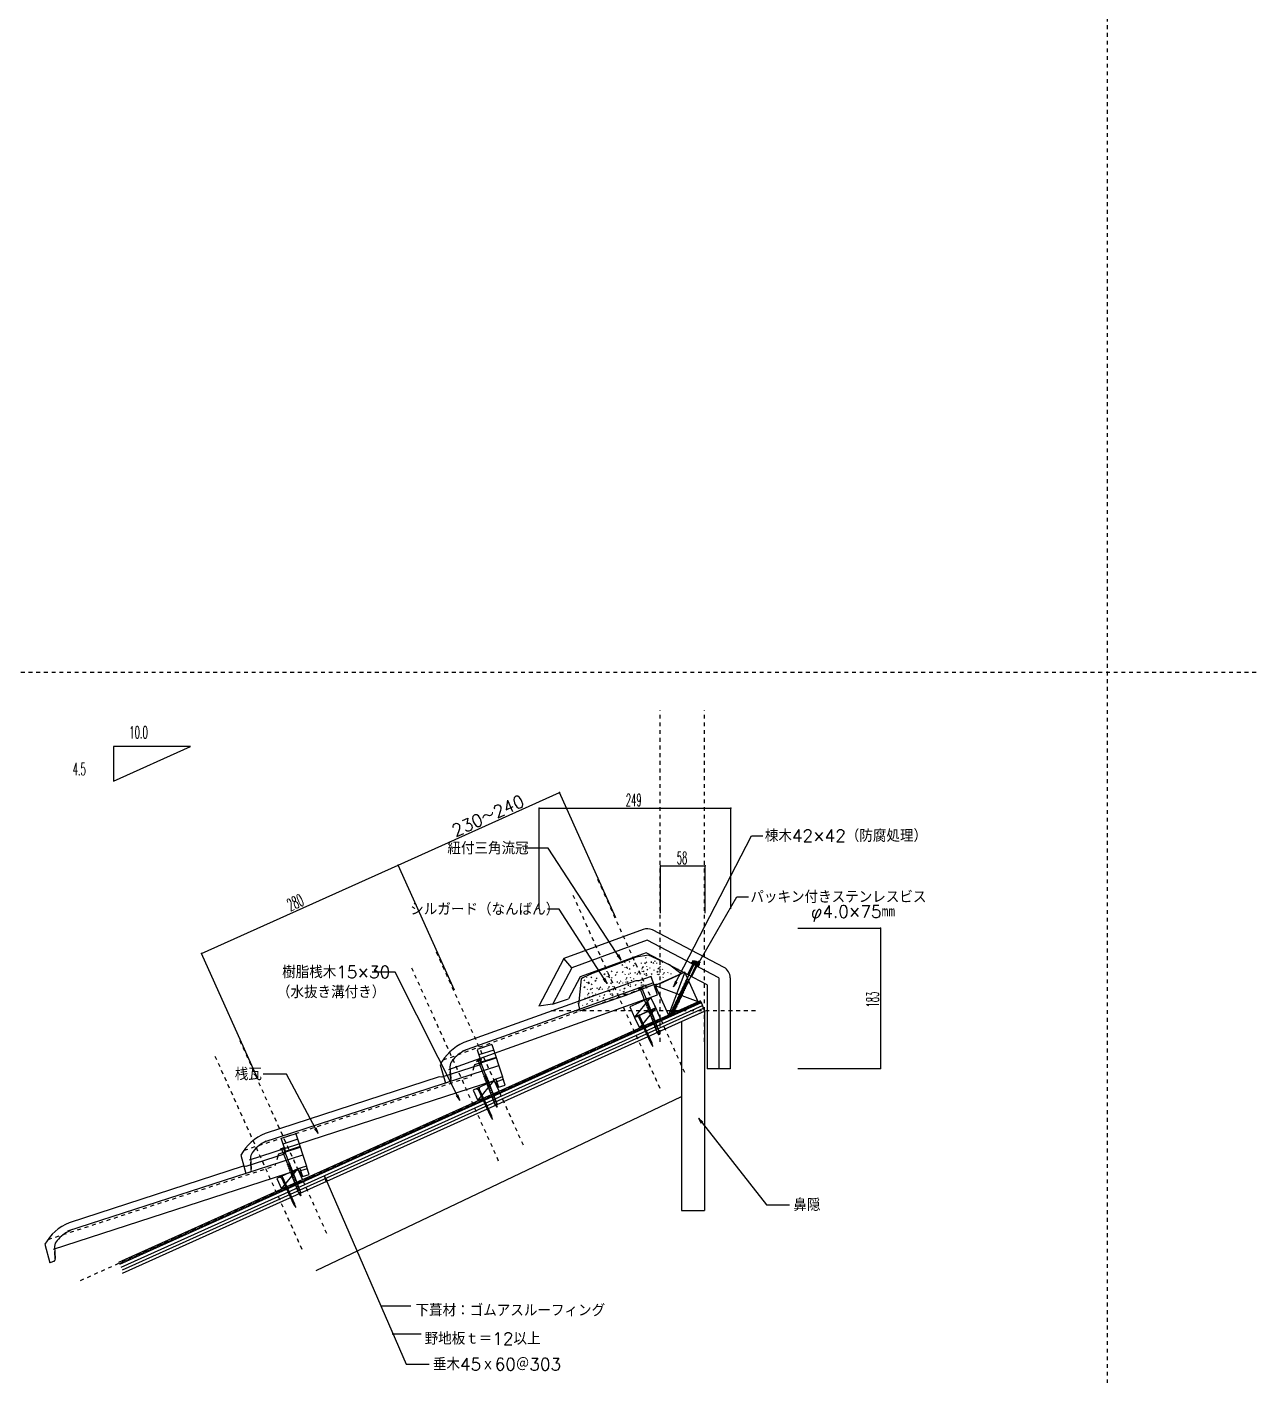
# Model space of a CAD drawing. Extents: x -1727 to 4652, y -2364 to 3340.
# Drawn here: x 3051 to 4652, y -914 to 838 of the extents above; entities that cross this region are included whole.
import ezdxf

# ---------------------------------------------------------------- set-up
doc = ezdxf.new("R2010")
doc.units = 0
doc.header["$LTSCALE"] = 5
doc.linetypes.add('DOT', pattern=[2, 1, -1])
for name, color, linetype in [('0-0', 7, 'CONTINUOUS'), ('0-1', 7, 'CONTINUOUS'), ('0-2', 7, 'CONTINUOUS'), ('0-3', 7, 'CONTINUOUS'), ('0-4', 7, 'CONTINUOUS'), ('0-A', 7, 'CONTINUOUS'), ('0-F', 7, 'CONTINUOUS')]:
    doc.layers.add(name, color=color, linetype=linetype)
doc.styles.get("Standard").update_dxf_attribs({"font": 'txt.shx', "bigfont": 'extfont.shx'})

msp = doc.modelspace()

# ---------------------------------------------------------------- linework, layer by layer
at = {"layer": '0-0', "color": 7}
msp.add_point((4455, 0), dxfattribs=at)
msp.add_point((4455, 0), dxfattribs=at)
msp.add_point((4455, 0), dxfattribs=at)
at = {"layer": '0-1', "color": 7, "linetype": 'CONTINUOUS'}
for p, q in [((3825.5536, -380.2424), (3824.0965, -381.4754)), ((3828.0939, -377.6889), (3828.3181, -376.9043)), ((3828.2437, -384.0534), (3828.4679, -383.2688)), ((3830.9887, -383.186), (3829.5316, -384.4189)), ((3831.577, -384.6461), (3830.3441, -385.3186)), ((3833.4005, -376.2679), (3834.5214, -377.1646)), ((3833.7152, -385.1117), (3834.836, -386.0084)), ((3840.1259, -381.1555), (3838.6687, -382.3884)), ((3841.7477, -377.6977), (3840.2906, -378.9306)), ((3849.5245, -378.7927), (3849.7487, -378.0081)), ((3850.2909, -386.0003), (3850.5151, -385.2157)), ((3852.1158, -382.9072), (3850.6587, -384.1402)), ((3853.5394, -377.8895), (3854.6603, -378.7862)), ((3854.6813, -371.0072), (3855.8022, -371.9039)), ((3856.4775, -377.0855), (3855.2445, -377.758)), ((3856.4277, -383.2603), (3856.6519, -382.4757)), ((3860.5243, -384.7633), (3860.7485, -383.9787)), ((3862.7305, -377.6653), (3862.5063, -376.2082)), ((3865.7855, -377.6891), (3864.3284, -378.922)), ((3867.1556, -375.6584), (3865.9227, -376.331)), ((3869.3642, -378.5683), (3869.5884, -377.7837)), ((3872.4298, -384.9451), (3870.9727, -386.1781)), ((3873.9663, -373.762), (3872.5092, -374.995)), ((3874.281, -382.6058), (3872.8238, -383.8388)), ((3876.6563, -377.5729), (3876.8805, -376.7883)), ((3896.8108, -386.1924), (3897.0349, -385.4078)), ((3775.9973, -400.0649), (3774.5402, -401.2979)), ((3778.5377, -397.5114), (3778.7618, -396.7268)), ((3783.8442, -396.0904), (3784.9651, -396.9871)), ((3790.5696, -400.978), (3789.1125, -402.2109)), ((3792.1914, -397.5202), (3790.7343, -398.7531)), ((3802.3003, -392.0597), (3800.8432, -393.2927)), ((3802.615, -400.9035), (3801.1579, -402.1365)), ((3804.8406, -389.5061), (3805.0648, -388.7215)), ((3804.9904, -395.8706), (3805.2145, -395.086)), ((3807.7354, -395.0032), (3806.2783, -396.2362)), ((3808.3237, -396.4634), (3807.0907, -397.1359)), ((3810.1472, -388.0852), (3811.268, -388.9818)), ((3810.4619, -396.929), (3811.5827, -397.8257)), ((3816.8725, -392.9728), (3815.4154, -394.2057)), ((3818.4944, -389.5149), (3817.0372, -390.7479)), ((3818.5111, -403.5871), (3818.2869, -402.13)), ((3822.9362, -401.5802), (3821.7032, -402.2527)), ((3825.8683, -389.0862), (3824.4112, -390.3192)), ((3828.5584, -392.8972), (3828.7825, -392.1126)), ((3829.3248, -400.1048), (3829.549, -399.3202)), ((3829.5114, -403.2315), (3829.7356, -402.4469)), ((3831.1497, -397.0117), (3829.6926, -398.2447)), ((3832.2565, -402.3641), (3830.7993, -403.597)), ((3832.5733, -391.994), (3833.6942, -392.8907)), ((3835.5113, -391.19), (3834.2784, -391.8625)), ((3835.4616, -397.3648), (3835.6858, -396.5802)), ((3836.8443, -400.6669), (3835.6114, -401.3394)), ((3839.5582, -398.8677), (3839.7824, -398.0831)), ((3841.7644, -391.7698), (3841.5402, -390.3127)), ((3844.8194, -391.7935), (3843.3623, -393.0265)), ((3846.1895, -389.7629), (3844.9565, -390.4354)), ((3844.9933, -401.8113), (3845.2175, -401.0267)), ((3848.3981, -392.6728), (3848.6223, -391.8882)), ((3851.4637, -399.0496), (3850.0066, -400.2825)), ((3850.4776, -389.127), (3850.7017, -388.3424)), ((3853.2226, -388.2596), (3851.7655, -389.4926)), ((3853.7544, -393.5216), (3853.5302, -392.0644)), ((3856.8094, -393.5453), (3855.3523, -394.7782)), ((3855.9127, -392.0706), (3856.1368, -391.286)), ((3857.8105, -386.5624), (3856.5775, -387.2349)), ((3863.6112, -391.9869), (3862.154, -393.2198)), ((3865.9594, -387.7068), (3866.1836, -386.9222)), ((3871.1758, -389.0193), (3869.7187, -390.2522)), ((3870.4512, -393.0201), (3870.6754, -392.2355)), ((3873.1962, -392.1527), (3871.7391, -393.3857)), ((3876.971, -386.4167), (3877.1952, -385.6321)), ((3877.7374, -393.6243), (3877.9616, -392.8397)), ((3877.9241, -396.7511), (3878.1483, -395.9665)), ((3879.5624, -390.5313), (3878.1052, -391.7642)), ((3883.8743, -390.8844), (3884.0984, -390.0998)), ((3905.8358, -390.1441), (3884.7702, -445.68)), ((3887.9709, -392.3873), (3888.1951, -391.6027)), ((3776.312, -408.9088), (3774.8549, -410.1417)), ((3778.6874, -403.8759), (3778.9116, -403.0913)), ((3779.0021, -412.7197), (3779.2263, -411.9351)), ((3779.7685, -419.9273), (3779.9927, -419.1427)), ((3781.4324, -403.0085), (3779.9753, -404.2414)), ((3781.5934, -416.8342), (3780.1363, -418.0672)), ((3782.0207, -404.4686), (3780.7878, -405.1411)), ((3783.017, -411.8165), (3784.1379, -412.7132)), ((3784.1589, -404.9342), (3785.2798, -405.8309)), ((3785.9551, -411.0125), (3784.7221, -411.685)), ((3785.9053, -417.1873), (3786.1295, -416.4027)), ((3787.2881, -420.4894), (3786.0551, -421.1619)), ((3790.002, -418.6902), (3790.2261, -417.9056)), ((3792.2081, -411.5923), (3791.984, -410.1352)), ((3795.2632, -411.6161), (3793.806, -412.849)), ((3796.6332, -409.5854), (3795.4003, -410.2579)), ((3798.8418, -412.4953), (3799.066, -411.7107)), ((3801.9074, -418.8721), (3800.4503, -420.105)), ((3805.305, -404.7144), (3805.5292, -403.9298)), ((3806.0715, -411.9221), (3806.2956, -411.1374)), ((3806.2581, -415.0488), (3806.4823, -414.2642)), ((3807.8964, -408.829), (3806.4392, -410.0619)), ((3809.0031, -414.1814), (3807.546, -415.4143)), ((3809.5349, -419.4433), (3809.3107, -417.9862)), ((3809.32, -403.8113), (3810.4409, -404.7079)), ((3812.258, -403.0073), (3811.0251, -403.6798)), ((3812.5899, -419.467), (3811.1328, -420.7)), ((3811.6932, -417.9923), (3811.9174, -417.2077)), ((3812.2083, -409.1821), (3812.4324, -408.3975)), ((3813.591, -412.4841), (3812.3581, -413.1567)), ((3816.3049, -410.685), (3816.5291, -409.9004)), ((3819.3917, -417.9086), (3817.9346, -419.1416)), ((3821.5661, -403.6108), (3820.109, -404.8438)), ((3821.74, -413.6285), (3821.9642, -412.8439)), ((3825.1448, -404.4901), (3825.369, -403.7055)), ((3826.9564, -414.941), (3825.4992, -416.174)), ((3826.2317, -418.9419), (3826.4559, -418.1573)), ((3828.2104, -410.8668), (3826.7532, -412.0998)), ((3828.9768, -418.0745), (3827.5196, -419.3074)), ((3832.7882, -407.626), (3832.5641, -406.1689)), ((3835.8433, -407.6498), (3834.3861, -408.8827)), ((3834.9465, -406.175), (3835.1707, -405.3904)), ((3842.6451, -406.0913), (3841.1879, -407.3243)), ((3850.2097, -403.1238), (3848.7526, -404.3567)), ((3849.4851, -407.1246), (3849.7092, -406.34)), ((3852.2301, -406.2572), (3850.773, -407.4901)), ((3867.535, -407.3792), (3922.9605, -428.1994)), ((3170.4863, -766.8089), (3926.5466, -426.5857)), ((3767.511, -430.5075), (3767.7352, -429.7229)), ((3772.9461, -433.451), (3773.1703, -432.6664)), ((3776.3509, -424.3126), (3776.5751, -423.528)), ((3779.4165, -430.6894), (3777.9594, -431.9223)), ((3779.9552, -423.054), (3780.1793, -422.2694)), ((3782.7002, -422.1866), (3781.2431, -423.4196)), ((3783.232, -427.4485), (3783.0078, -425.9914)), ((3786.287, -427.4723), (3784.8299, -428.7052)), ((3785.3903, -425.9975), (3785.6144, -425.2129)), ((3793.0888, -425.9138), (3791.6317, -427.1468)), ((3795.4371, -421.6338), (3795.6612, -420.8492)), ((3800.6534, -422.9463), (3799.1963, -424.1792)), ((3799.9288, -426.9471), (3800.153, -426.1625)), ((3802.6738, -426.0797), (3801.2167, -427.3126)), ((3840.6787, -448.7746), (3861.8831, -422.7865)), ((3868.0368, -436.4661), (3846.8325, -462.4542)), ((3637.1006, -556.8602), (3658.2829, -530.8542)), ((3381.761, -671.7612), (3402.9434, -645.7552))]:
    msp.add_line(p, q, dxfattribs=at)
at = {"layer": '0-1', "color": 4, "linetype": 'CONTINUOUS'}
for p, q in [((3917.5039, -380.0314), (3907.6516, -400.8145)), ((3920.3955, -381.4022), (3910.3504, -402.5919)), ((3914.7137, -378.1552), (3915.3563, -376.7998)), ((3923.6142, -382.3745), (3914.7137, -378.1552)), ((3914.7137, -378.1552), (3915.403, -379.0354)), ((3916.4739, -376.7765), (3915.3563, -376.7998)), ((3924.2567, -381.0191), (3915.3563, -376.7998)), ((3922.4964, -382.3981), (3915.403, -379.0354)), ((3915.8025, -375.6834), (3915.7168, -375.8642)), ((3924.0869, -380.3855), (3915.9545, -376.5303)), ((3917.5435, -375.5127), (3916.3001, -375.3993)), ((3924.601, -379.3012), (3916.4685, -375.446)), ((3917.5039, -380.0314), (3917.7866, -379.435)), ((3923.8686, -378.5111), (3917.5435, -375.5127)), ((3917.8551, -379.2905), (3918.0308, -378.9199)), ((3918.0308, -378.9199), (3918.0423, -378.6043)), ((3918.0515, -378.288), (3918.077, -377.5365)), ((3920.3955, -381.4022), (3920.6869, -380.7876)), ((3920.8196, -380.5076), (3920.9224, -380.2907)), ((3920.9224, -380.2907), (3921.2432, -380.0112)), ((3921.423, -379.8531), (3921.9644, -379.3793)), ((3923.6142, -382.3745), (3922.4964, -382.3981)), ((3923.5673, -380.1392), (3924.2567, -381.0191)), ((3924.2567, -381.0191), (3923.6142, -382.3745)), ((3923.8686, -378.5111), (3924.7435, -379.4019)), ((3924.8385, -379.9669), (3924.7528, -380.1477)), ((3906.5727, -403.4125), (3906.9538, -402.6085)), ((3906.6331, -402.1464), (3906.6759, -402.0561)), ((3906.6331, -402.1464), (3910.4913, -403.1121)), ((3906.6331, -402.1464), (3906.9538, -402.6085)), ((3906.6759, -402.0561), (3907.2365, -402.0121)), ((3906.9538, -402.6085), (3909.931, -403.1566)), ((3907.1556, -401.0441), (3907.1941, -400.9628)), ((3907.1556, -401.0441), (3908.1825, -401.2541)), ((3907.4722, -401.515), (3907.1556, -401.0441)), ((3907.1941, -400.9628), (3907.6762, -400.9144)), ((3907.2365, -402.0121), (3907.6178, -401.2078)), ((3910.2137, -402.5603), (3907.2365, -402.0121)), ((3907.4722, -401.515), (3908.6252, -401.4639)), ((3907.6516, -400.8145), (3907.6762, -400.9144)), ((3907.9703, -401.1535), (3907.6762, -400.9144)), ((3910.4705, -402.3387), (3907.9703, -401.1535)), ((3910.2137, -402.5603), (3910.5341, -403.0219)), ((3851.8361, -408.4316), (3845.4757, -410.8932)), ((3845.4757, -410.8932), (3845.7605, -411.6291)), ((3845.7605, -411.6291), (3852.1209, -409.1675)), ((3847.9249, -411.1735), (3847.1979, -411.0728)), ((3847.9249, -411.1735), (3847.1979, -411.0728)), ((3850.2146, -410.2874), (3847.9249, -411.1735)), ((3854.9258, -429.2626), (3847.9249, -411.1735)), ((3850.2146, -410.2874), (3850.6835, -409.7238)), ((3857.2151, -428.3755), (3850.2146, -410.2874)), ((3852.1209, -409.1675), (3851.8361, -408.4316)), ((3898.0016, -420.3541), (3898.0444, -420.2639)), ((3898.0016, -420.3541), (3898.3225, -420.816)), ((3898.0016, -420.3541), (3901.8598, -421.3199)), ((3898.0444, -420.2639), (3898.6052, -420.2196)), ((3898.6052, -420.2196), (3898.9863, -419.4156)), ((3901.578, -420.777), (3898.6052, -420.2196)), ((3898.6656, -418.9535), (3898.7084, -418.8632)), ((3898.6656, -418.9535), (3898.9863, -419.4156)), ((3898.6656, -418.9535), (3902.5238, -419.9193)), ((3898.7084, -418.8632), (3899.269, -418.8192)), ((3898.9863, -419.4156), (3901.9593, -419.9727)), ((3899.269, -418.8192), (3899.6503, -418.0149)), ((3902.242, -419.3763), (3899.269, -418.8192)), ((3899.3294, -417.5531), (3899.3724, -417.4625)), ((3899.3294, -417.5531), (3899.6503, -418.0149)), ((3899.3294, -417.5531), (3903.1876, -418.5188)), ((3899.3724, -417.4625), (3899.933, -417.4185)), ((3899.6503, -418.0149), (3902.6233, -418.572)), ((3899.933, -417.4185), (3900.3143, -416.6142)), ((3902.9102, -417.9667), (3899.933, -417.4185)), ((3899.9934, -416.1524), (3900.0362, -416.0621)), ((3899.9934, -416.1524), (3900.3143, -416.6142)), ((3899.9934, -416.1524), (3903.8516, -417.1182)), ((3900.0362, -416.0621), (3900.597, -416.0179)), ((3900.3143, -416.6142), (3903.2915, -417.1624)), ((3900.597, -416.0179), (3900.9782, -415.2138)), ((3903.5742, -416.566), (3900.597, -416.0179)), ((3900.6574, -414.7517), (3900.7002, -414.6614)), ((3900.6574, -414.7517), (3900.9782, -415.2138)), ((3900.6574, -414.7517), (3904.5156, -415.7175)), ((3900.7002, -414.6614), (3901.2609, -414.6174)), ((3900.9782, -415.2138), (3903.9554, -415.762)), ((3901.2609, -414.6174), (3901.6422, -413.8131)), ((3904.2381, -415.1656), (3901.2609, -414.6174)), ((3901.3213, -413.3513), (3901.3642, -413.2607)), ((3901.3213, -413.3513), (3901.6422, -413.8131)), ((3901.3213, -413.3513), (3905.1795, -414.3171)), ((3901.3642, -413.2607), (3901.9249, -413.2168)), ((3901.578, -420.777), (3901.9593, -419.9727)), ((3901.6422, -413.8131), (3904.6194, -414.3613)), ((3901.9249, -413.2168), (3902.3062, -412.4125)), ((3904.9021, -413.7649), (3901.9249, -413.2168)), ((3902.5238, -419.9193), (3901.9593, -419.9727)), ((3901.9853, -411.9506), (3902.0281, -411.8603)), ((3901.9853, -411.9506), (3905.8435, -412.9164)), ((3901.9853, -411.9506), (3902.3062, -412.4125)), ((3902.0281, -411.8603), (3902.5889, -411.8161)), ((3902.242, -419.3763), (3902.6233, -418.572)), ((3902.242, -419.3763), (3902.5623, -419.8379)), ((3902.3062, -412.4125), (3905.2834, -412.9606)), ((3902.5623, -419.8379), (3902.5238, -419.9193)), ((3902.5889, -411.8161), (3902.9701, -411.0121)), ((3905.5661, -412.3642), (3902.5889, -411.8161)), ((3903.1876, -418.5188), (3902.6233, -418.572)), ((3902.6493, -410.5499), (3902.6921, -410.4596)), ((3902.6493, -410.5499), (3906.5075, -411.5157)), ((3902.6493, -410.5499), (3902.9701, -411.0121)), ((3902.6921, -410.4596), (3903.2528, -410.4157)), ((3902.9102, -417.9667), (3903.2915, -417.1624)), ((3902.9102, -417.9667), (3903.2262, -418.4375)), ((3902.9701, -411.0121), (3905.9472, -411.5602)), ((3903.2262, -418.4375), (3903.1876, -418.5188)), ((3903.2528, -410.4157), (3903.6341, -409.6114)), ((3906.23, -410.9638), (3903.2528, -410.4157)), ((3903.8516, -417.1182), (3903.2915, -417.1624)), ((3903.3132, -409.1495), (3903.3561, -409.059)), ((3903.3132, -409.1495), (3907.1714, -410.1153)), ((3903.3132, -409.1495), (3903.6341, -409.6114)), ((3903.3561, -409.059), (3903.9168, -409.015)), ((3903.5742, -416.566), (3903.9554, -415.762)), ((3903.5742, -416.566), (3903.8902, -417.0368)), ((3903.6341, -409.6114), (3906.6112, -410.1595)), ((3903.8902, -417.0368), (3903.8516, -417.1182)), ((3903.9168, -409.015), (3904.2981, -408.2107)), ((3906.894, -409.5631), (3903.9168, -409.015)), ((3904.5156, -415.7175), (3903.9554, -415.762)), ((3903.9772, -407.7488), (3904.02, -407.6585)), ((3903.9772, -407.7488), (3907.8354, -408.7146)), ((3903.9772, -407.7488), (3904.2981, -408.2107)), ((3904.02, -407.6585), (3904.5808, -407.6143)), ((3904.2381, -415.1656), (3904.6194, -414.3613)), ((3904.2381, -415.1656), (3904.5542, -415.6362)), ((3904.2981, -408.2107), (3907.2752, -408.7588)), ((3904.5542, -415.6362), (3904.5156, -415.7175)), ((3904.5808, -407.6143), (3904.9619, -406.8103)), ((3907.558, -408.1624), (3904.5808, -407.6143)), ((3905.1795, -414.3171), (3904.6194, -414.3613)), ((3904.6412, -406.3481), (3904.684, -406.2579)), ((3904.6412, -406.3481), (3908.4994, -407.3139)), ((3904.6412, -406.3481), (3904.9619, -406.8103)), ((3904.684, -406.2579), (3905.2447, -406.2139)), ((3904.9021, -413.7649), (3905.2834, -412.9606)), ((3904.9021, -413.7649), (3905.2181, -414.2357)), ((3904.9619, -406.8103), (3907.9391, -407.3584)), ((3905.2181, -414.2357), (3905.1795, -414.3171)), ((3905.2447, -406.2139), (3905.6259, -405.4096)), ((3908.2218, -406.762), (3905.2447, -406.2139)), ((3905.8435, -412.9164), (3905.2834, -412.9606)), ((3905.3051, -404.9477), (3905.348, -404.8572)), ((3905.3051, -404.9477), (3905.6259, -405.4096)), ((3905.3051, -404.9477), (3909.1633, -405.9135)), ((3905.348, -404.8572), (3905.9087, -404.8132)), ((3905.5661, -412.3642), (3905.9472, -411.5602)), ((3905.5661, -412.3642), (3905.8821, -412.8351)), ((3905.6259, -405.4096), (3908.6031, -405.9577)), ((3905.8821, -412.8351), (3905.8435, -412.9164)), ((3905.9087, -404.8132), (3906.2899, -404.0089)), ((3908.8858, -405.3613), (3905.9087, -404.8132)), ((3906.5075, -411.5157), (3905.9472, -411.5602)), ((3905.9691, -403.547), (3906.0119, -403.4568)), ((3905.9691, -403.547), (3909.8273, -404.5128)), ((3905.9691, -403.547), (3906.2899, -404.0089)), ((3906.0119, -403.4568), (3906.5727, -403.4125)), ((3906.23, -410.9638), (3906.6112, -410.1595)), ((3906.23, -410.9638), (3906.5461, -411.4344)), ((3906.2899, -404.0089), (3909.2671, -404.557)), ((3906.5461, -411.4344), (3906.5075, -411.5157)), ((3909.5498, -403.9607), (3906.5727, -403.4125)), ((3907.1714, -410.1153), (3906.6112, -410.1595)), ((3906.894, -409.5631), (3907.2752, -408.7588)), ((3906.894, -409.5631), (3907.2143, -410.0247)), ((3907.2143, -410.0247), (3907.1714, -410.1153)), ((3907.8354, -408.7146), (3907.2752, -408.7588)), ((3907.558, -408.1624), (3907.9391, -407.3584)), ((3907.558, -408.1624), (3907.8782, -408.6243)), ((3907.8782, -408.6243), (3907.8354, -408.7146)), ((3908.4994, -407.3139), (3907.9391, -407.3584)), ((3908.2218, -406.762), (3908.6031, -405.9577)), ((3908.2218, -406.762), (3908.5422, -407.2236)), ((3908.5422, -407.2236), (3908.4994, -407.3139)), ((3909.1633, -405.9135), (3908.6031, -405.9577)), ((3908.8858, -405.3613), (3909.2671, -404.557)), ((3908.8858, -405.3613), (3909.2062, -405.823)), ((3909.2062, -405.823), (3909.1633, -405.9135)), ((3909.8273, -404.5128), (3909.2671, -404.557)), ((3909.5498, -403.9607), (3909.931, -403.1566)), ((3909.5498, -403.9607), (3909.8701, -404.4226)), ((3909.8701, -404.4226), (3909.8273, -404.5128)), ((3910.4913, -403.1121), (3909.931, -403.1566)), ((3910.5341, -403.0219), (3910.4913, -403.1121)), ((3854.9699, -429.1916), (3854.6584, -429.9364)), ((3857.2151, -428.3755), (3855.5737, -432.3014)), ((3858.1333, -430.748), (3856.4919, -434.6737)), ((3858.1333, -430.748), (3856.4919, -434.6737)), ((3859.0514, -433.1203), (3857.41, -437.0461)), ((3859.0514, -433.1203), (3857.41, -437.0461)), ((3859.9696, -435.4926), (3858.3282, -439.4185)), ((3859.9696, -435.4926), (3858.3282, -439.4185)), ((3860.8877, -437.865), (3859.2463, -441.7908)), ((3860.8877, -437.865), (3859.2463, -441.7908)), ((3889.9737, -438.4274), (3890.355, -437.6231)), ((3890.0341, -437.1613), (3890.0769, -437.071)), ((3890.0341, -437.1613), (3893.888, -438.136)), ((3890.0341, -437.1613), (3890.355, -437.6231)), ((3890.0769, -437.071), (3890.6377, -437.0267)), ((3890.355, -437.6231), (3893.3278, -438.1805)), ((3890.6377, -437.0267), (3891.0188, -436.2227)), ((3893.6105, -437.5841), (3890.6377, -437.0267)), ((3890.6981, -435.7606), (3890.7409, -435.6703)), ((3890.6981, -435.7606), (3894.5519, -436.7356)), ((3890.6981, -435.7606), (3891.0188, -436.2227)), ((3890.7409, -435.6703), (3891.3015, -435.6263)), ((3891.0188, -436.2227), (3893.9918, -436.7798)), ((3891.3015, -435.6263), (3891.6828, -434.822)), ((3894.2745, -436.1834), (3891.3015, -435.6263)), ((3891.3619, -434.3602), (3891.4049, -434.2696)), ((3891.3619, -434.3602), (3891.6828, -434.822)), ((3891.4049, -434.2696), (3891.9655, -434.2257)), ((3895.2587, -435.2446), (3891.4049, -434.2696)), ((3891.6828, -434.822), (3894.6558, -435.3791)), ((3891.9655, -434.2257), (3892.3468, -433.4214)), ((3894.9385, -434.7827), (3891.9655, -434.2257)), ((3892.0259, -432.9595), (3892.0687, -432.8692)), ((3892.0259, -432.9595), (3892.3468, -433.4214)), ((3892.0687, -432.8692), (3892.6295, -432.825)), ((3895.9227, -433.8439), (3892.0687, -432.8692)), ((3892.3468, -433.4214), (3895.3196, -433.9787)), ((3892.6295, -432.825), (3893.0107, -432.0209)), ((3895.6024, -433.3823), (3892.6295, -432.825)), ((3892.6899, -431.5588), (3892.7327, -431.4685)), ((3892.6899, -431.5588), (3893.0107, -432.0209)), ((3892.7327, -431.4685), (3893.2934, -431.4246)), ((3896.5867, -432.4433), (3892.7327, -431.4685)), ((3893.0107, -432.0209), (3895.9836, -432.578)), ((3893.2934, -431.4246), (3893.6747, -430.6203)), ((3896.2664, -431.9816), (3893.2934, -431.4246)), ((3893.3538, -430.1584), (3893.3967, -430.0678)), ((3893.3538, -430.1584), (3893.6747, -430.6203)), ((3893.3967, -430.0678), (3893.9574, -430.0239)), ((3897.2506, -431.0428), (3893.3967, -430.0678)), ((3893.6105, -437.5841), (3893.9918, -436.7798)), ((3893.6105, -437.5841), (3893.9308, -438.0457)), ((3893.6747, -430.6203), (3896.6476, -431.1773)), ((3893.9574, -430.0239), (3894.3387, -429.2196)), ((3896.9304, -430.581), (3893.9574, -430.0239)), ((3894.5519, -436.7356), (3893.9918, -436.7798)), ((3894.0178, -428.7577), (3894.0606, -428.6674)), ((3894.0178, -428.7577), (3897.8718, -429.7324)), ((3894.0178, -428.7577), (3894.3387, -429.2196)), ((3894.0606, -428.6674), (3894.6214, -428.6232)), ((3894.2745, -436.1834), (3894.6558, -435.3791)), ((3894.2745, -436.1834), (3894.5948, -436.645)), ((3894.3387, -429.2196), (3897.3115, -429.7769)), ((3894.5948, -436.645), (3894.5519, -436.7356)), ((3894.6214, -428.6232), (3895.0026, -427.8192)), ((3897.5942, -429.1805), (3894.6214, -428.6232)), ((3895.2159, -435.3349), (3894.6558, -435.3791)), ((3894.6818, -427.357), (3894.7246, -427.2667)), ((3894.6818, -427.357), (3895.0026, -427.8192)), ((3894.6818, -427.357), (3898.5356, -428.332)), ((3894.7246, -427.2667), (3895.2853, -427.2228)), ((3894.9385, -434.7827), (3895.3196, -433.9787)), ((3894.9385, -434.7827), (3895.2587, -435.2446)), ((3895.0026, -427.8192), (3897.9755, -428.3762)), ((3895.2587, -435.2446), (3895.2159, -435.3349)), ((3895.2853, -427.2228), (3895.6666, -426.4185)), ((3898.2582, -427.7799), (3895.2853, -427.2228)), ((3895.8799, -433.9342), (3895.3196, -433.9787)), ((3895.3457, -425.9566), (3895.3886, -425.8661)), ((3895.3457, -425.9566), (3895.6666, -426.4185)), ((3895.3886, -425.8661), (3895.9493, -425.8221)), ((3899.2424, -426.8411), (3895.3886, -425.8661)), ((3895.6024, -433.3823), (3895.9836, -432.578)), ((3895.6024, -433.3823), (3895.9227, -433.8439)), ((3895.6666, -426.4185), (3898.6395, -426.9756)), ((3895.9227, -433.8439), (3895.8799, -433.9342)), ((3895.9493, -425.8221), (3896.3306, -425.0178)), ((3898.9222, -426.3792), (3895.9493, -425.8221)), ((3896.5438, -432.5338), (3895.9836, -432.578)), ((3896.0097, -424.5559), (3896.0525, -424.4657)), ((3896.0097, -424.5559), (3896.3306, -425.0178)), ((3896.0525, -424.4657), (3896.6133, -424.4214)), ((3899.9064, -425.4404), (3896.0525, -424.4657)), ((3896.2664, -431.9816), (3896.6476, -431.1773)), ((3896.2664, -431.9816), (3896.5867, -432.4433)), ((3896.3306, -425.0178), (3899.3034, -425.5752)), ((3896.5867, -432.4433), (3896.5438, -432.5338)), ((3896.6133, -424.4214), (3896.9944, -423.6174)), ((3899.5861, -424.9788), (3896.6133, -424.4214)), ((3897.2078, -431.1331), (3896.6476, -431.1773)), ((3896.6737, -423.1552), (3896.7165, -423.065)), ((3896.6737, -423.1552), (3896.9944, -423.6174)), ((3896.6737, -423.1552), (3900.5319, -424.121)), ((3896.7165, -423.065), (3897.2772, -423.021)), ((3896.9304, -430.581), (3897.3115, -429.7769)), ((3896.9304, -430.581), (3897.2506, -431.0428)), ((3896.9944, -423.6174), (3899.9674, -424.1745)), ((3897.2506, -431.0428), (3897.2078, -431.1331)), ((3897.2772, -423.021), (3897.6585, -422.2167)), ((3900.2501, -423.5781), (3897.2772, -423.021)), ((3897.8718, -429.7324), (3897.3115, -429.7769)), ((3897.3376, -421.7548), (3897.3805, -421.6643)), ((3897.3376, -421.7548), (3897.6585, -422.2167)), ((3897.3376, -421.7548), (3901.1958, -422.7206)), ((3897.3805, -421.6643), (3897.9412, -421.6203)), ((3897.5942, -429.1805), (3897.9755, -428.3762)), ((3897.5942, -429.1805), (3897.9146, -429.6422)), ((3897.6585, -422.2167), (3900.6314, -422.7738)), ((3897.9146, -429.6422), (3897.8718, -429.7324)), ((3897.9412, -421.6203), (3898.3225, -420.816)), ((3900.9141, -422.1774), (3897.9412, -421.6203)), ((3898.5356, -428.332), (3897.9755, -428.3762)), ((3898.2582, -427.7799), (3898.6395, -426.9756)), ((3898.2582, -427.7799), (3898.5786, -428.2415)), ((3898.3225, -420.816), (3901.2953, -421.3734)), ((3898.5786, -428.2415), (3898.5356, -428.332)), ((3899.1996, -426.9313), (3898.6395, -426.9756)), ((3898.9222, -426.3792), (3899.3034, -425.5752)), ((3898.9222, -426.3792), (3899.2424, -426.8411)), ((3899.2424, -426.8411), (3899.1996, -426.9313)), ((3899.8679, -425.5217), (3899.3034, -425.5752)), ((3899.5861, -424.9788), (3899.9674, -424.1745)), ((3899.5861, -424.9788), (3899.9064, -425.4404)), ((3899.9064, -425.4404), (3899.8679, -425.5217)), ((3900.5319, -424.121), (3899.9674, -424.1745)), ((3900.2501, -423.5781), (3900.6314, -422.7738)), ((3900.2501, -423.5781), (3900.5704, -424.0397)), ((3900.5704, -424.0397), (3900.5319, -424.121)), ((3901.1958, -422.7206), (3900.6314, -422.7738)), ((3900.9141, -422.1774), (3901.2953, -421.3734)), ((3900.9141, -422.1774), (3901.2343, -422.6393)), ((3901.2343, -422.6393), (3901.1958, -422.7206)), ((3901.8598, -421.3199), (3901.2953, -421.3734)), ((3901.578, -420.777), (3901.8983, -421.2386)), ((3901.8983, -421.2386), (3901.8598, -421.3199)), ((3843.5211, -446.7792), (3847.8859, -444.782)), ((3843.5211, -446.7792), (3845.8991, -447.8905)), ((3845.8991, -447.8905), (3861.7098, -482.4451)), ((3847.1721, -447.308), (3847.8859, -444.782)), ((3847.1721, -447.308), (3862.9828, -481.8626)), ((3859.4455, -442.7529), (3862.8346, -441.4412)), ((3859.4891, -441.7256), (3869.4552, -467.4762)), ((3862.8775, -441.715), (3859.885, -443.862)), ((3863.7837, -444.0563), (3860.7912, -446.2033)), ((3861.8059, -440.2374), (3861.0067, -442.1486)), ((3861.8059, -440.2374), (3861.0067, -442.1486)), ((3864.6898, -446.3977), (3861.6974, -448.5447)), ((3862.0891, -440.7193), (3872.0552, -466.4699)), ((3865.596, -448.7391), (3862.6035, -450.886)), ((3866.5022, -451.0804), (3863.5096, -453.2273)), ((3867.4083, -453.4218), (3864.4158, -455.5687)), ((3889.5663, -445.0626), (3887.4611, -447.141)), ((3887.4611, -447.141), (3887.6516, -445.0955)), ((3887.4611, -447.141), (3888.0185, -446.8408)), ((3887.4909, -444.4659), (3887.495, -444.3682)), ((3887.6516, -445.0955), (3887.4909, -444.4659)), ((3890.2766, -445.0119), (3887.4909, -444.4659)), ((3887.7267, -444.2788), (3887.495, -444.3682)), ((3887.5049, -442.7906), (3887.8258, -443.2525)), ((3887.5104, -442.8042), (3887.5532, -442.7139)), ((3891.2321, -443.7385), (3887.5104, -442.8042)), ((3887.9818, -442.6292), (3887.5532, -442.7139)), ((3889.4799, -445.0767), (3887.6516, -445.0955)), ((3887.7267, -444.2788), (3887.825, -443.2521)), ((3890.0904, -444.5474), (3887.7267, -444.2788)), ((3887.825, -443.2521), (3890.672, -443.7827)), ((3887.9818, -442.6292), (3888.3631, -441.8249)), ((3890.9547, -443.1863), (3887.9818, -442.6292)), ((3888.0185, -446.8408), (3888.0975, -446.513)), ((3888.0422, -441.363), (3888.0808, -441.2817)), ((3888.0422, -441.363), (3891.8961, -442.3378)), ((3888.0422, -441.363), (3888.3642, -441.8254)), ((3888.0808, -441.2817), (3888.6485, -441.2298)), ((3888.3631, -441.8249), (3891.3359, -442.3823)), ((3889.027, -440.4245), (3888.6458, -441.2285)), ((3888.6458, -441.2285), (3891.6186, -441.7859)), ((3888.7062, -439.9624), (3888.7448, -439.881)), ((3888.7062, -439.9624), (3889.028, -440.425)), ((3892.56, -440.9374), (3888.7062, -439.9624)), ((3888.7448, -439.881), (3889.3124, -439.8294)), ((3889.027, -440.4245), (3891.9999, -440.9816)), ((3889.691, -439.0238), (3889.3097, -439.8281)), ((3892.2826, -440.3852), (3889.3097, -439.8281)), ((3889.3701, -438.5619), (3889.413, -438.4714)), ((3893.224, -439.5367), (3889.3701, -438.5619)), ((3889.3701, -438.5619), (3889.692, -439.0243)), ((3889.413, -438.4714), (3889.9764, -438.4287)), ((3890.2766, -445.0119), (3889.4799, -445.0767)), ((3889.691, -439.0238), (3892.6639, -439.5809)), ((3892.9466, -438.9845), (3889.9737, -438.4274)), ((3890.3771, -444.2627), (3890.0904, -444.5474)), ((3890.3625, -444.9308), (3890.0904, -444.5474)), ((3890.3625, -444.9308), (3890.2766, -445.0119)), ((3890.672, -443.7827), (3890.5777, -443.9817)), ((3891.2321, -443.7385), (3890.6685, -443.781)), ((3891.2749, -443.6482), (3890.9539, -443.1859)), ((3890.9547, -443.1863), (3891.3359, -442.3823)), ((3891.2749, -443.6482), (3891.2321, -443.7385)), ((3891.8961, -442.3378), (3891.3324, -442.3806)), ((3891.9389, -442.2475), (3891.6178, -441.7855)), ((3891.6186, -441.7859), (3891.9999, -440.9816)), ((3891.9389, -442.2475), (3891.8961, -442.3378)), ((3892.56, -440.9374), (3891.9964, -440.9799)), ((3892.6029, -440.8468), (3892.2818, -440.3848)), ((3892.2826, -440.3852), (3892.6639, -439.5809)), ((3892.6029, -440.8468), (3892.56, -440.9374)), ((3893.224, -439.5367), (3892.6604, -439.5792)), ((3893.2668, -439.4464), (3892.9458, -438.9841)), ((3892.9466, -438.9845), (3893.3278, -438.1805)), ((3893.2668, -439.4464), (3893.224, -439.5367)), ((3893.888, -438.136), (3893.3278, -438.1805)), ((3893.9308, -438.0457), (3893.888, -438.136)), ((3868.3144, -455.7631), (3865.322, -457.9101)), ((3869.2206, -458.1044), (3866.2281, -460.2514)), ((3870.1268, -460.4458), (3867.1343, -462.5928)), ((3871.0329, -462.7872), (3868.0404, -464.9342)), ((3872.4796, -471.219), (3869.6815, -467.3889)), ((3871.117, -467.6983), (3872.4796, -471.219)), ((3872.4796, -471.219), (3871.9712, -466.5028)), ((3861.7098, -482.4451), (3864.4267, -486.7005)), ((3864.4267, -486.7005), (3862.9828, -481.8626)), ((3641.5073, -502.8306), (3635.147, -505.2922)), ((3635.147, -505.2922), (3635.4318, -506.0281)), ((3635.4318, -506.0281), (3641.7921, -503.5665)), ((3637.5961, -505.5725), (3636.8692, -505.4718)), ((3637.5961, -505.5725), (3636.8692, -505.4718)), ((3639.8858, -504.6864), (3637.5961, -505.5725)), ((3644.597, -523.6616), (3637.5961, -505.5725)), ((3639.8858, -504.6864), (3640.3547, -504.1228)), ((3646.8863, -522.7745), (3639.8858, -504.6864)), ((3641.7921, -503.5665), (3641.5073, -502.8306)), ((3644.6411, -523.5906), (3644.3297, -524.3354)), ((3646.8863, -522.7745), (3645.245, -526.7004)), ((3647.8045, -525.147), (3646.1631, -529.0727)), ((3647.8045, -525.147), (3646.1631, -529.0727)), ((3635.1258, -541.4534), (3639.4906, -539.4562)), ((3635.1258, -541.4534), (3637.5038, -542.5647)), ((3637.5038, -542.5647), (3653.3145, -577.1193)), ((3638.7769, -541.9822), (3639.4906, -539.4562)), ((3638.7769, -541.9822), (3654.5876, -576.5368)), ((3648.7227, -527.5193), (3647.0813, -531.445)), ((3648.7227, -527.5193), (3647.0813, -531.445)), ((3649.6408, -529.8916), (3647.9994, -533.8175)), ((3649.6408, -529.8916), (3647.9994, -533.8175)), ((3650.559, -532.264), (3648.9176, -536.1898)), ((3650.559, -532.264), (3648.9176, -536.1898)), ((3649.1167, -537.1519), (3652.5059, -535.8402)), ((3649.1604, -536.1246), (3659.1264, -561.8752)), ((3652.5488, -536.114), (3649.5563, -538.261)), ((3653.4549, -538.4553), (3650.4625, -540.6023)), ((3651.4771, -534.6364), (3650.678, -536.5476)), ((3651.4771, -534.6364), (3650.678, -536.5476)), ((3654.3611, -540.7967), (3651.3686, -542.9437)), ((3651.7604, -535.1183), (3661.7264, -560.8689)), ((3655.2673, -543.1381), (3652.2747, -545.285)), ((3656.1734, -545.4794), (3653.1809, -547.6263)), ((3657.0796, -547.8208), (3654.087, -549.9677)), ((3657.9857, -550.1621), (3654.9932, -552.3091)), ((3658.8919, -552.5034), (3655.8994, -554.6504)), ((3659.798, -554.8448), (3656.8055, -556.9918)), ((3660.7042, -557.1861), (3657.7117, -559.3332)), ((3653.3145, -577.1193), (3656.0314, -581.3747)), ((3656.0314, -581.3747), (3654.5876, -576.5368)), ((3662.1508, -565.618), (3659.3527, -561.7879)), ((3660.7882, -562.0973), (3662.1508, -565.618)), ((3662.1508, -565.618), (3661.6424, -560.9018)), ((3386.316, -617.7601), (3379.9557, -620.2217)), ((3379.9557, -620.2217), (3380.2405, -620.9577)), ((3380.2405, -620.9577), (3386.6008, -618.4961)), ((3382.4048, -620.5021), (3381.6779, -620.4014)), ((3382.4048, -620.5021), (3381.6779, -620.4014)), ((3384.6945, -619.6159), (3382.4048, -620.5021)), ((3389.4057, -638.5912), (3382.4048, -620.5021)), ((3384.6945, -619.6159), (3385.1634, -619.0524)), ((3391.695, -637.7041), (3384.6945, -619.6159)), ((3386.6008, -618.4961), (3386.316, -617.7601)), ((3389.4498, -638.5201), (3389.1384, -639.265)), ((3391.695, -637.7041), (3390.0537, -641.6299)), ((3392.6132, -640.0765), (3390.9718, -644.0023)), ((3392.6132, -640.0765), (3390.9718, -644.0023)), ((3393.5314, -642.4488), (3391.89, -646.3746)), ((3393.5314, -642.4488), (3391.89, -646.3746)), ((3394.4495, -644.8211), (3392.8081, -648.747)), ((3394.4495, -644.8211), (3392.8081, -648.747)), ((3395.3677, -647.1936), (3393.7263, -651.1193)), ((3395.3677, -647.1936), (3393.7263, -651.1193)), ((3379.348, -655.9616), (3383.7128, -653.9645)), ((3379.348, -655.9616), (3381.7261, -657.073)), ((3381.7261, -657.073), (3397.5368, -691.6275)), ((3382.9991, -656.4905), (3383.7128, -653.9645)), ((3382.9991, -656.4905), (3398.8098, -691.045)), ((3393.9254, -652.0814), (3397.3146, -650.7697)), ((3393.9691, -651.0541), (3403.9351, -676.8047)), ((3397.3575, -651.0435), (3394.365, -653.1905)), ((3398.2636, -653.3849), (3395.2711, -655.5319)), ((3396.2858, -649.5659), (3395.4867, -651.4772)), ((3396.2858, -649.5659), (3395.4867, -651.4772)), ((3399.1698, -655.7262), (3396.1773, -657.8732)), ((3396.5691, -650.0478), (3406.5351, -675.7985)), ((3400.0759, -658.0676), (3397.0834, -660.2145)), ((3400.9821, -660.409), (3397.9896, -662.5559)), ((3401.8883, -662.7503), (3398.8957, -664.8972)), ((3402.7944, -665.0916), (3399.8019, -667.2386)), ((3403.7005, -667.433), (3400.7081, -669.58)), ((3404.6067, -669.7743), (3401.6142, -671.9213)), ((3405.5129, -672.1157), (3402.5204, -674.2627)), ((3406.9595, -680.5475), (3404.1614, -676.7175)), ((3405.5969, -677.0268), (3406.9595, -680.5475)), ((3406.9595, -680.5475), (3406.4511, -675.8313)), ((3397.5368, -691.6275), (3400.2536, -695.8829)), ((3400.2536, -695.8829), (3398.8098, -691.045))]:
    msp.add_line(p, q, dxfattribs=at)
at = {"layer": '0-1', "color": 3, "linetype": 'CONTINUOUS'}
for p, q in [((3905.8358, -390.1441), (3867.535, -407.3792)), ((3923.071, -428.4449), (3905.8358, -390.1441)), ((3867.535, -407.3792), (3884.7702, -445.68)), ((3884.7702, -445.68), (3923.071, -428.4449))]:
    msp.add_line(p, q, dxfattribs=at)
at = {"layer": '0-1', "color": 7, "linetype": 'DOT'}
for p, q in [((3171.306, -768.5323), (3927.2043, -428.382)), ((3856.6557, -457.9931), (3926.6954, -426.992))]:
    msp.add_line(p, q, dxfattribs=at)
at = {"layer": '0-1', "color": 7, "linetype": 'CONTINUOUS'}
msp.add_lwpolyline([(3901.1752, -391.9736), (3885.9271, -380.5375), (3858.4806, -367.9579), (3842.4701, -370.6263), (3810.4491, -382.4435), (3785.671, -391.5924), (3773.4725, -397.3104), (3771.1853, -398.454), (3767.7545, -432.381), (3769.6372, -440.3762), (3828.3656, -420.1826), (3865.7897, -405.9132), (3873.6552, -404.6252), (3901.1752, -391.9736)], close=True, dxfattribs=at)
at = {"layer": '0-1', "color": 3, "linetype": 'CONTINUOUS'}
for points in [[(3834.524, -435.095), (3840.6787, -448.7746), (3868.0368, -436.4661), (3861.8831, -422.7865), (3834.524, -435.095)], [(3840.6777, -448.7746), (3846.8325, -462.4542), (3874.1906, -450.1456), (3868.0368, -436.4661), (3840.6777, -448.7746)], [(3630.9342, -543.1859), (3637.1006, -556.8602), (3664.4483, -544.5286), (3658.2829, -530.8542), (3630.9342, -543.1859)], [(3375.5947, -658.0869), (3381.761, -671.7612), (3409.1097, -659.4296), (3402.9434, -645.7552), (3375.5947, -658.0869)]]:
    msp.add_lwpolyline(points, close=True, dxfattribs=at)
at = {"layer": '0-1', "color": 4, "linetype": 'CONTINUOUS'}
for centre, radius, start, end in [((3916.1687, -376.0784), 0.5001, 154.6365, 244.6365), ((3916.2544, -375.8976), 0.5001, 64.6365, 154.6365), ((3917.9818, -382.7589), 7.2555, 35.795, 93.4785), ((3924.3012, -379.9336), 0.5001, 244.6365, 334.6365), ((3924.3869, -379.7528), 0.5001, 334.6365, 424.6365), ((3856.9523, -429.7955), 2.2981, 183.5154, 239.817), ((3857.8676, -432.1605), 2.2981, 183.5154, 239.817), ((3858.7857, -434.5328), 2.2981, 183.5154, 239.817), ((3856.4996, -430.0164), 1.79, 335.8763, 426.4387), ((3859.7039, -436.9051), 2.2981, 183.5154, 239.817), ((3857.4177, -432.3887), 1.79, 335.8763, 426.4387), ((3858.3359, -434.761), 1.79, 335.8763, 426.4387), ((3859.254, -437.1334), 1.79, 335.8763, 426.4387), ((3860.1722, -439.5058), 1.79, 335.8763, 426.4387), ((3860.622, -439.2775), 2.2981, 183.5154, 239.817), ((3861.5402, -441.6499), 2.2981, 183.5154, 207.9698), ((3861.0903, -441.8781), 1.79, 14.0306, 66.4387), ((3889.6742, -443.5533), 0.9999, 314.6365, 334.6365), ((3870.2671, -468.1558), 0.9653, 28.3196, 127.3888), ((3872.0535, -467.4645), 0.9653, 94.9262, 193.9954), ((3646.6235, -524.1945), 2.2981, 183.5154, 239.817), ((3646.1709, -524.4154), 1.79, 335.8763, 426.4387), ((3647.089, -526.7877), 1.79, 335.8763, 426.4387), ((3647.5388, -526.5595), 2.2981, 183.5154, 239.817), ((3648.457, -528.9318), 2.2981, 183.5154, 239.817), ((3649.3751, -531.3041), 2.2981, 183.5154, 239.817), ((3650.2933, -533.6765), 2.2981, 183.5154, 239.817), ((3648.0071, -529.16), 1.79, 335.8763, 426.4387), ((3651.2114, -536.0489), 2.2981, 183.5154, 207.9698), ((3648.9253, -531.5324), 1.79, 335.8763, 426.4387), ((3649.8435, -533.9048), 1.79, 335.8763, 426.4387), ((3650.7616, -536.2771), 1.79, 14.0306, 66.4387), ((3659.9384, -562.5548), 0.9653, 28.3196, 127.3888), ((3661.7248, -561.8635), 0.9653, 94.9262, 193.9954), ((3391.4322, -639.124), 2.2981, 183.5154, 239.817), ((3392.3475, -641.489), 2.2981, 183.5154, 239.817), ((3393.2657, -643.8613), 2.2981, 183.5154, 239.817), ((3390.9795, -639.3449), 1.79, 335.8763, 426.4387), ((3394.1838, -646.2337), 2.2981, 183.5154, 239.817), ((3391.8977, -641.7173), 1.79, 335.8763, 426.4387), ((3392.8158, -644.0896), 1.79, 335.8763, 426.4387), ((3393.734, -646.4619), 1.79, 335.8763, 426.4387), ((3394.6521, -648.8343), 1.79, 335.8763, 426.4387), ((3395.102, -648.6061), 2.2981, 183.5154, 239.817), ((3396.0201, -650.9784), 2.2981, 183.5154, 207.9698), ((3395.5703, -651.2067), 1.79, 14.0306, 66.4387), ((3404.7471, -677.4844), 0.9653, 28.3196, 127.3888), ((3406.5335, -676.793), 0.9653, 94.9262, 193.9954)]:
    msp.add_arc(centre, radius, start, end, dxfattribs=at)
at = {"layer": '0-2', "color": 2, "linetype": 'CONTINUOUS'}
for p, q in [((3851.7177, -334.3415), (3748.5344, -372.0611)), ((3856.8678, -348.4297), (3759.131, -384.1582)), ((3949.8801, -397.1504), (3856.8678, -348.4297)), ((3956.8402, -383.863), (3863.8279, -335.1422)), ((3855.7857, -364.7961), (3769.7277, -396.2554)), ((3934.8801, -406.2265), (3855.7857, -364.7961)), ((3748.5344, -372.0611), (3716.0133, -434.1469)), ((3759.131, -384.1582), (3734.5387, -431.1073)), ((3759.131, -384.1582), (3748.5344, -372.0611)), ((3916.195, -379.5631), (3909.2526, -392.8598)), ((3921.5137, -382.34), (3914.5713, -395.6368)), ((3842.4117, -401.2723), (3618.5408, -481.5118)), ((3769.7277, -396.2554), (3754.7862, -424.78)), ((3845.9697, -401.4026), (3842.4117, -401.2723)), ((3862.322, -395.546), (3845.9697, -401.4026)), ((3870.3036, -419.4084), (3862.322, -395.546)), ((3949.8801, -397.1504), (3949.8801, -515.6831)), ((3964.8801, -397.1504), (3964.8801, -515.6831)), ((3599.4296, -516.4216), (3870.3036, -419.4084)), ((3865.0797, -403.7908), (3616.9415, -492.7285)), ((3934.8801, -406.2265), (3934.8801, -515.6831)), ((3733.7329, -431.3591), (3716.0133, -434.1469)), ((3733.7329, -431.3591), (3754.7862, -424.78)), ((3655.2475, -484.072), (3636.0375, -490.3027)), ((3655.2346, -484.0762), (3668.8466, -526.0084)), ((3661.0297, -501.3924), (3632.6811, -510.5949)), ((3636.2196, -490.8642), (3641.6774, -507.6912)), ((3657.5682, -491.227), (3638.3582, -497.4577)), ((3639.8729, -510.379), (3640.9256, -507.935)), ((3640.9256, -507.935), (3660.8874, -501.4605)), ((3660.6812, -500.8247), (3641.4712, -507.0554)), ((3663.9899, -511.6798), (3358.6351, -610.8021)), ((3587.8427, -510.5509), (3595.0523, -534.3836)), ((3639.8729, -510.379), (3590.3227, -526.4505)), ((3600.6384, -513.1114), (3601.8971, -528.3677)), ((3601.992, -529.3397), (3601.1667, -519.4543)), ((3632.6811, -510.5949), (3631.8598, -513.2116)), ((3964.8801, -515.6831), (3934.8801, -515.6831)), ((3340.414, -633.9542), (3658.2829, -530.8542)), ((3586.7702, -526.2126), (3360.5731, -599.6389)), ((3590.3227, -526.4505), (3586.7702, -526.2126)), ((3600.8347, -532.2817), (3595.0523, -534.3836)), ((3668.9002, -526.1735), (3656.634, -530.1554)), ((3663.6223, -539.6547), (3657.6574, -529.8232)), ((3660.1664, -529.0087), (3663.6223, -539.6547)), ((3669.8014, -529.5822), (3661.2534, -532.357)), ((3663.6223, -539.6547), (3672.3561, -536.8195)), ((3672.3561, -536.8195), (3668.9002, -526.1735)), ((3400.5336, -600.004), (3381.3235, -606.2347)), ((3381.5056, -606.7962), (3386.9634, -623.6232)), ((3402.8543, -607.159), (3383.6442, -613.3898)), ((3400.5206, -600.0082), (3414.1326, -641.9404)), ((3409.276, -627.6118), (3103.9211, -726.7341)), ((3329.0101, -627.7355), (3335.495, -651.7755)), ((3385.1589, -626.3111), (3335.6087, -642.3826)), ((3341.7224, -630.6821), (3342.5187, -645.9696)), ((3377.9671, -626.5269), (3377.1459, -629.1436)), ((3406.3157, -617.3244), (3377.9671, -626.5269)), ((3385.1589, -626.3111), (3386.2117, -623.8671)), ((3386.2117, -623.8671), (3406.1735, -617.3925)), ((3405.9673, -616.7567), (3386.7572, -622.9875)), ((3085.7, -749.8862), (3403.569, -646.7863)), ((3332.0563, -642.1447), (3105.8592, -715.5709)), ((3335.6087, -642.3826), (3332.0563, -642.1447)), ((3342.5842, -646.944), (3342.0585, -637.0382)), ((3414.1862, -642.1056), (3401.9201, -646.0874)), ((3408.9084, -655.5867), (3402.9434, -645.7552)), ((3405.4525, -644.9407), (3408.9084, -655.5867)), ((3415.0874, -645.5142), (3406.5394, -648.2891)), ((3417.6421, -652.7516), (3414.1862, -642.1056)), ((3341.3384, -649.8495), (3335.495, -651.7755)), ((3408.9084, -655.5867), (3417.6421, -652.7516)), ((3074.2962, -743.6676), (3080.781, -767.7075)), ((3087.0085, -746.6142), (3087.8048, -761.9016)), ((3087.8702, -762.876), (3087.3445, -752.9702)), ((3086.6245, -765.7816), (3080.781, -767.7075))]:
    msp.add_line(p, q, dxfattribs=at)
at = {"layer": '0-2', "color": 2, "linetype": 'DOT'}
for p, q in [((3591.9333, -504.0688), (3865.7897, -405.9132)), ((3631.8598, -513.2116), (3627.9283, -525.7383)), ((3333.2951, -621.3802), (3627.9283, -525.7383)), ((3377.1459, -629.1436), (3373.2143, -641.6704)), ((3078.5811, -737.3122), (3373.2143, -641.6704))]:
    msp.add_line(p, q, dxfattribs=at)
at = {"layer": '0-2', "color": 2, "linetype": 'CONTINUOUS'}
for centre, radius, start, end in [((3856.8678, -348.4297), 15, 62.354, 110.0803), ((3949.8801, -397.1504), 15, 0, 62.354), ((3644.2104, -539.3932), 63.3182, 113.9166, 152.902), ((3612.0996, -513.0405), 11.4753, 137.6884, 179.4104), ((3636.7115, -528.7033), 40.5271, 113.806, 144.7544), ((3598.8585, -529.6439), 3.202, 299.8965, 362.1322), ((3384.479, -658.2708), 63.3182, 112.1821, 151.1674), ((3377.3071, -647.3588), 40.5271, 112.0714, 143.0198), ((3353.1805, -630.9582), 11.4753, 135.9538, 177.6759), ((3339.443, -647.1532), 3.202, 298.1619, 360.3977), ((3129.765, -774.2029), 63.3182, 112.1821, 151.1674), ((3122.5931, -763.2908), 40.5271, 112.0714, 143.0198), ((3098.4665, -746.8903), 11.4753, 135.9538, 177.6759), ((3084.729, -763.0853), 3.202, 298.1619, 360.3977)]:
    msp.add_arc(centre, radius, start, end, dxfattribs=at)
at = {"layer": '0-3', "color": 7, "linetype": 'CONTINUOUS'}
for p, q in [((3263.6496, -96.5288), (3163.6496, -96.5288)), ((3163.6496, -141.5288), (3263.6496, -96.5288)), ((3163.6496, -96.5288), (3163.6496, -141.5288)), ((3533.2349, -250.8253), (3742.9774, -156.4425)), ((3816.2054, -319.1737), (3742.9774, -156.4425)), ((3716.7761, -176.8334), (3965.643, -176.8334)), ((3716.7761, -307.8671), (3716.7761, -176.8334)), ((3965.643, -307.8671), (3965.643, -176.8334)), ((3277.8964, -365.7262), (3533.2349, -250.8253)), ((3606.463, -413.5565), (3533.2349, -250.8253)), ((3874.4181, -251.9387), (3932.4181, -251.9387)), ((3874.4181, -313.4705), (3874.4181, -251.9387)), ((3932.4181, -313.4705), (3932.4181, -251.9387)), ((4052.8267, -332.626), (4160.2897, -332.626)), ((4160.2897, -332.626), (4160.2897, -515.2641)), ((3351.1244, -528.4574), (3277.8964, -365.7262)), ((4052.8267, -515.2641), (4160.2897, -515.2641)), ((3511.0496, -823.4206), (3549.7279, -823.4206)), ((3525.4811, -860.1848), (3563.3102, -860.1848))]:
    msp.add_line(p, q, dxfattribs=at)
for points in [[(3891.2457, -408.9978), (3992.4284, -212.6632), (4007.4284, -212.6632)], [(3823.315, -374.1804), (3728.3516, -228.9422), (3698.3516, -228.9422)], [(3921.5137, -382.34), (3973.5655, -292.1559), (3988.5655, -292.1559)], [(3805.0332, -404.6947), (3742.6228, -308.1602), (3727.6228, -308.1602)], [(3818.1644, -368.5872), (3823.315, -374.1804), (3820.2569, -367.2191)], [(3924.1802, -375.2195), (3921.5137, -382.34), (3926.3455, -376.4692)], [(3613.3818, -556.5618), (3529.6593, -389.8421), (3499.6593, -389.8421)], [(3799.9115, -399.075), (3805.0332, -404.6947), (3802.011, -397.7176)], [(3893.5704, -401.7584), (3891.2457, -408.9978), (3895.7926, -402.9036)], [(3429.4599, -599.4979), (3388.1349, -522.5198), (3358.1349, -522.5198)], [(3608.899, -550.4204), (3613.3818, -556.5618), (3611.1331, -549.2985)], [(3424.8111, -593.4811), (3429.4599, -599.4979), (3427.0138, -592.2986)], [(3923.4879, -579.6002), (4011.9315, -692.3658), (4041.9315, -692.3658)], [(3929.1, -584.7301), (3923.4879, -579.6002), (3927.1329, -586.273)], [(3437.6585, -655.0436), (3543.6085, -899.4946), (3573.6085, -899.4946)], [(3441.7879, -661.428), (3437.6585, -655.0436), (3439.4941, -662.4222)]]:
    msp.add_lwpolyline(points, dxfattribs=at)
at = {"layer": '0-3', "color": 7}
for p in [(3742.9774, -156.4425), (3716.7761, -176.8334), (3965.643, -176.8334), (3533.2349, -250.8253), (3874.4181, -251.9387), (3932.4181, -251.9387), (4160.2897, -332.626), (3277.8964, -365.7262), (4160.2897, -515.2641)]:
    msp.add_point(p, dxfattribs=at)
at = {"layer": '0-4', "color": 3, "linetype": 'CONTINUOUS'}
for p, q in [((3171.7174, -769.5446), (3927.5808, -429.4101)), ((3173.3588, -773.1923), (3928.9597, -433.1759)), ((3175.0003, -776.84), (3930.3386, -436.9417)), ((3931.5962, -440.3762), (3927.5808, -429.4101)), ((3175.1082, -781.1778), (3932.4539, -440.3762)), ((3901.5962, -454.262), (3931.5962, -440.7621)), ((3901.5962, -454.262), (3901.5962, -699.8663)), ((3931.5962, -440.7621), (3931.5962, -699.8663)), ((3426.6389, -777.5552), (3901.4372, -551.5541)), ((3901.5962, -699.8663), (3931.5962, -699.8663))]:
    msp.add_line(p, q, dxfattribs=at)
at = {"layer": '0-A', "color": 7, "linetype": 'DOT'}
for p, q in [((4455, -2364.3434), (4455, 3340.4795)), ((-1726.8095, 0), (4652.0253, 0))]:
    msp.add_line(p, q, dxfattribs=at)
at = {"layer": '0-F', "color": 1, "linetype": 'DOT'}
for p, q in [((3873.6552, -480.4333), (3873.6552, -49.964)), ((3931.6552, -480.4333), (3931.6552, -49.964)), ((3905.8542, -520.51), (3791.6662, -266.7556)), ((3873.726, -541.028), (3759.538, -287.2736)), ((3696.1118, -614.8929), (3581.9238, -361.1385)), ((3663.9835, -635.4109), (3549.7956, -381.6565)), ((3927.2257, -428.4403), (3117.2446, -792.4039)), ((3997.6383, -440.3762), (3731.8553, -440.3762)), ((3440.7732, -729.7937), (3326.5852, -476.0393)), ((3408.645, -750.3117), (3294.457, -496.5573))]:
    msp.add_line(p, q, dxfattribs=at)

# ---------------------------------------------------------------- texts
at = {"layer": '0-3', "color": 7, "width": 0.5}
for s, p in [('10.0', (3184.103, -86.2079)), ('4.5', (3110.4746, -134.0829)), ('249', (3829.2095, -174.3334)), ('58', (3895.4181, -249.4387))]:
    msp.add_text(s, height=16, dxfattribs=at).set_placement(p)
at = {"layer": '0-3', "color": 7}
msp.add_text('230～240', height=16, rotation=24.2275, dxfattribs=at).set_placement((3607.8987, -214.4856))
for s, p in [('棟木42×42（防腐処理）', (4009.9284, -220.6632)), ('紐付三角流冠', (3597.3516, -236.9422)), ('パッキン付きステンレスビス', (3991.0655, -300.1559)), ('シルガード（なんばん）', (3549.1228, -316.1602)), ('φ4.0×75㎜', (4069.6239, -319.154)), ('樹脂桟木15×30', (3382.6593, -397.8421)), ('（水抜き溝付き）', (3375.9098, -423.8681)), ('桟瓦', (3321.1349, -530.5198)), ('鼻隠', (4046.9315, -700.3658)), ('下葺材：ゴムアスルーフィング', (3555.9317, -837.4959)), ('野地板ｔ＝12以上', (3567.7944, -874.1994)), ('垂木45ｘ60＠303', (3578.6085, -907.4946))]:
    msp.add_text(s, height=16, dxfattribs=at).set_placement(p)
at = {"layer": '0-3', "color": 7, "width": 0.5}
for s, rotation, p in [('280', 24.2275, (3393.5967, -310.9203)), ('183', 90, (4157.7897, -435.945))]:
    msp.add_text(s, height=16, rotation=rotation, dxfattribs=at).set_placement(p)

doc.saveas('drawing.dxf')
